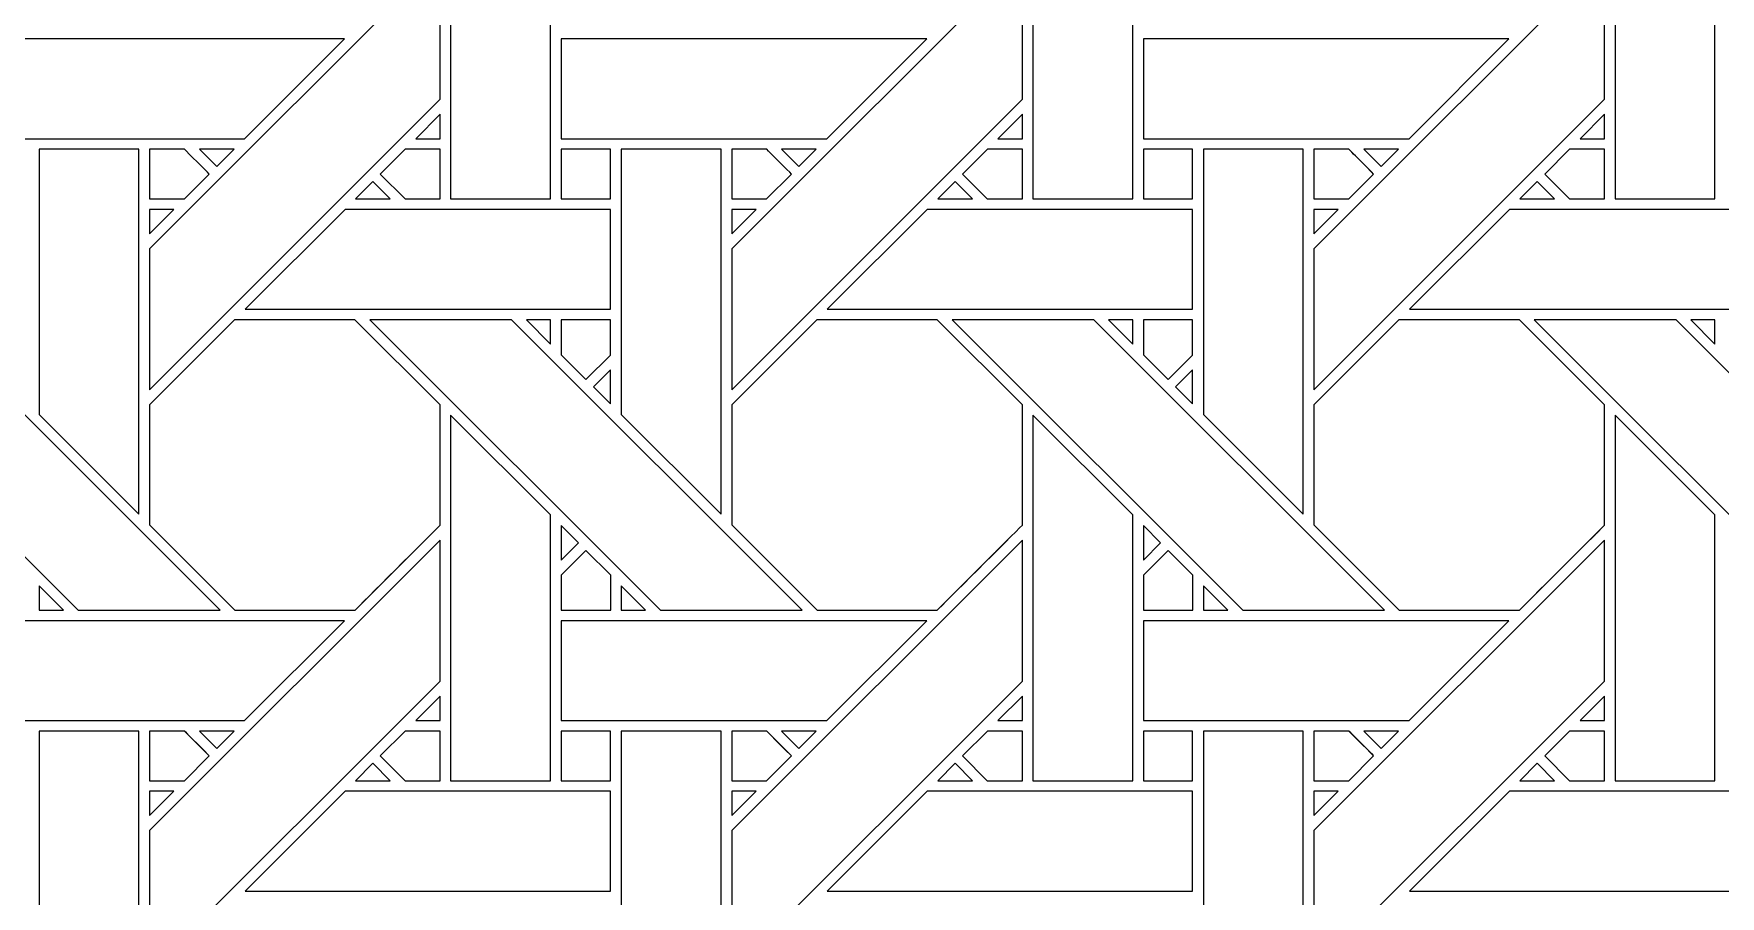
# Model space of a CAD drawing. Header units: inches. Extents: x 4.9 to 19.9, y 1.6 to 16.6.
# Drawn here: x 13.38 to 16.129, y 11.712 to 13.119 of the extents above; entities that cross this region are included whole.
import ezdxf

# ---------------------------------------------------------------- set-up
doc = ezdxf.new("R2010")
doc.units = ezdxf.units.IN
doc.header["$MEASUREMENT"] = 0
doc.layers.add('Design', color=7, linetype='Continuous', lineweight=0)

msp = doc.modelspace()

# ---------------------------------------------------------------- linework, layer by layer
at = {"layer": 'Design'}
for points, knots in [([(12.3829, 16.5948), (8.2407, 16.5948), (4.8829, 13.2369), (4.8829, 9.0948), (4.8829, 4.9526), (8.2407, 1.5948), (12.3829, 1.5948), (16.525, 1.5948), (19.8829, 4.9526), (19.8829, 9.0948), (19.8829, 13.2369), (16.525, 16.5948), (12.3829, 16.5948)], [0, 0, 0, 0, 1, 1, 1, 2, 2, 2, 3, 3, 3, 4, 4, 4, 4]), ([(12.3829, 15.6543), (8.7601, 15.6543), (5.8233, 12.7175), (5.8233, 9.0948), (5.8233, 5.472), (8.7601, 2.5353), (12.3829, 2.5353), (16.0056, 2.5353), (18.9424, 5.472), (18.9424, 9.0948), (18.9424, 12.7175), (16.0056, 15.6543), (12.3829, 15.6543)], [0, 0, 0, 0, 1, 1, 1, 2, 2, 2, 3, 3, 3, 4, 4, 4, 4]), ([(14.0599, 12.8493), (14.0599, 12.8493), (14.0599, 13.4452), (14.0599, 13.4452), (14.0599, 13.4452), (14.2227, 13.283), (14.2227, 13.283), (14.2227, 13.283), (14.2227, 12.8493), (14.2227, 12.8493), (14.2227, 12.8493), (14.0599, 12.8493), (14.0599, 12.8493)], [0, 0, 0, 0, 1, 1, 1, 2, 2, 2, 3, 3, 3, 4, 4, 4, 4]), ([(15.0087, 12.8493), (15.0087, 12.8493), (15.0087, 13.4452), (15.0087, 13.4452), (15.0087, 13.4452), (15.1714, 13.283), (15.1714, 13.283), (15.1714, 13.283), (15.1714, 12.8493), (15.1714, 12.8493), (15.1714, 12.8493), (15.0087, 12.8493), (15.0087, 12.8493)], [0, 0, 0, 0, 1, 1, 1, 2, 2, 2, 3, 3, 3, 4, 4, 4, 4]), ([(15.9574, 12.8493), (15.9574, 12.8493), (15.9574, 13.4452), (15.9574, 13.4452), (15.9574, 13.4452), (16.1201, 13.283), (16.1201, 13.283), (16.1201, 13.283), (16.1201, 12.8493), (16.1201, 12.8493), (16.1201, 12.8493), (15.9574, 12.8493), (15.9574, 12.8493)], [0, 0, 0, 0, 1, 1, 1, 2, 2, 2, 3, 3, 3, 4, 4, 4, 4]), ([(14.0428, 13.0116), (14.0428, 13.0116), (13.5691, 12.5379), (13.5691, 12.5379), (13.5691, 12.5379), (13.5691, 12.768), (13.5691, 12.768), (13.5691, 12.768), (14.0428, 13.2416), (14.0428, 13.2416), (14.0428, 13.2416), (14.0428, 13.0116), (14.0428, 13.0116)], [0, 0, 0, 0, 1, 1, 1, 2, 2, 2, 3, 3, 3, 4, 4, 4, 4]), ([(14.9915, 13.0116), (14.9915, 13.0116), (14.5179, 12.5379), (14.5179, 12.5379), (14.5179, 12.5379), (14.5179, 12.768), (14.5179, 12.768), (14.5179, 12.768), (14.9915, 13.2416), (14.9915, 13.2416), (14.9915, 13.2416), (14.9915, 13.0116), (14.9915, 13.0116)], [0, 0, 0, 0, 1, 1, 1, 2, 2, 2, 3, 3, 3, 4, 4, 4, 4]), ([(15.4666, 12.5379), (15.4666, 12.5379), (15.4666, 12.768), (15.4666, 12.768), (15.4666, 12.768), (15.9403, 13.2416), (15.9403, 13.2416), (15.9403, 13.2416), (15.9403, 13.0116), (15.9403, 13.0116), (15.9403, 13.0116), (15.4666, 12.5379), (15.4666, 12.5379)], [0, 0, 0, 0, 1, 1, 1, 2, 2, 2, 3, 3, 3, 4, 4, 4, 4]), ([(13.887, 13.1101), (13.887, 13.1101), (13.7242, 12.9474), (13.7242, 12.9474), (13.7242, 12.9474), (13.2913, 12.9474), (13.2913, 12.9474), (13.2913, 12.9474), (13.2913, 13.1101), (13.2913, 13.1101), (13.2913, 13.1101), (13.887, 13.1101), (13.887, 13.1101)], [0, 0, 0, 0, 1, 1, 1, 2, 2, 2, 3, 3, 3, 4, 4, 4, 4]), ([(14.8357, 13.1101), (14.8357, 13.1101), (14.673, 12.9474), (14.673, 12.9474), (14.673, 12.9474), (14.24, 12.9474), (14.24, 12.9474), (14.24, 12.9474), (14.24, 13.1101), (14.24, 13.1101), (14.24, 13.1101), (14.8357, 13.1101), (14.8357, 13.1101)], [0, 0, 0, 0, 1, 1, 1, 2, 2, 2, 3, 3, 3, 4, 4, 4, 4]), ([(15.6217, 12.9474), (15.6217, 12.9474), (15.1887, 12.9474), (15.1887, 12.9474), (15.1887, 12.9474), (15.1887, 13.1101), (15.1887, 13.1101), (15.1887, 13.1101), (15.7844, 13.1101), (15.7844, 13.1101), (15.7844, 13.1101), (15.6217, 12.9474), (15.6217, 12.9474)], [0, 0, 0, 0, 1, 1, 1, 2, 2, 2, 3, 3, 3, 4, 4, 4, 4]), ([(14.003, 12.9474), (14.003, 12.9474), (14.0428, 12.9872), (14.0428, 12.9872), (14.0428, 12.9872), (14.0428, 12.9474), (14.0428, 12.9474), (14.0428, 12.9474), (14.003, 12.9474), (14.003, 12.9474)], [0, 0, 0, 0, 1, 1, 1, 2, 2, 2, 3, 3, 3, 3]), ([(14.9517, 12.9474), (14.9517, 12.9474), (14.9915, 12.9872), (14.9915, 12.9872), (14.9915, 12.9872), (14.9915, 12.9474), (14.9915, 12.9474), (14.9915, 12.9474), (14.9517, 12.9474), (14.9517, 12.9474)], [0, 0, 0, 0, 1, 1, 1, 2, 2, 2, 3, 3, 3, 3]), ([(15.9403, 12.9872), (15.9403, 12.9872), (15.9403, 12.9474), (15.9403, 12.9474), (15.9403, 12.9474), (15.9005, 12.9474), (15.9005, 12.9474), (15.9005, 12.9474), (15.9403, 12.9872), (15.9403, 12.9872)], [0, 0, 0, 0, 1, 1, 1, 2, 2, 2, 3, 3, 3, 3]), ([(13.3891, 12.4979), (13.3891, 12.4979), (13.3891, 12.9301), (13.3891, 12.9301), (13.3891, 12.9301), (13.552, 12.9301), (13.552, 12.9301), (13.552, 12.9301), (13.552, 12.335), (13.552, 12.335), (13.552, 12.335), (13.3891, 12.4979), (13.3891, 12.4979)], [0, 0, 0, 0, 1, 1, 1, 2, 2, 2, 3, 3, 3, 4, 4, 4, 4]), ([(13.6262, 12.9301), (13.6313, 12.925), (13.6621, 12.8942), (13.6665, 12.8898), (13.6665, 12.8898), (13.6261, 12.8494), (13.6261, 12.8494), (13.6261, 12.8494), (13.5691, 12.8494), (13.5691, 12.8494), (13.5691, 12.8494), (13.5691, 12.9301), (13.5691, 12.9301), (13.5691, 12.9301), (13.6262, 12.9301), (13.6262, 12.9301)], [0, 0, 0, 0, 1, 1, 1, 2, 2, 2, 3, 3, 3, 4, 4, 4, 5, 5, 5, 5]), ([(13.6665, 12.8898), (13.6665, 12.8898), (13.6261, 12.8494), (13.6261, 12.8494), (13.6261, 12.8494), (13.5691, 12.8494), (13.5691, 12.8494), (13.5691, 12.8494), (13.5691, 12.9301), (13.5691, 12.9301), (13.5691, 12.9301), (13.6262, 12.9301), (13.6262, 12.9301), (13.6313, 12.925), (13.6621, 12.8942), (13.6665, 12.8898)], [0, 0, 0, 0, 1, 1, 1, 2, 2, 2, 3, 3, 3, 4, 4, 4, 5, 5, 5, 5]), ([(13.6505, 12.9301), (13.6505, 12.9301), (13.707, 12.9301), (13.707, 12.9301), (13.707, 12.9301), (13.6787, 12.9019), (13.6787, 12.9019), (13.6787, 12.9019), (13.6505, 12.9301), (13.6505, 12.9301)], [0, 0, 0, 0, 1, 1, 1, 2, 2, 2, 3, 3, 3, 3]), ([(13.9857, 12.8494), (13.9857, 12.8494), (13.9453, 12.8897), (13.9453, 12.8897), (13.9453, 12.8897), (13.9858, 12.9302), (13.9858, 12.9302), (13.9858, 12.9302), (14.0428, 12.9302), (14.0428, 12.9302), (14.0428, 12.9302), (14.0428, 12.8494), (14.0428, 12.8494), (14.0428, 12.8494), (13.9857, 12.8494), (13.9857, 12.8494)], [0, 0, 0, 0, 1, 1, 1, 2, 2, 2, 3, 3, 3, 4, 4, 4, 5, 5, 5, 5]), ([(14.0428, 12.8494), (14.0428, 12.8494), (13.9857, 12.8494), (13.9857, 12.8494), (13.9857, 12.8494), (13.9453, 12.8897), (13.9453, 12.8897), (13.9453, 12.8897), (13.9858, 12.9302), (13.9858, 12.9302), (13.9858, 12.9302), (14.0428, 12.9302), (14.0428, 12.9302), (14.0428, 12.9302), (14.0428, 12.8494), (14.0428, 12.8494)], [0, 0, 0, 0, 1, 1, 1, 2, 2, 2, 3, 3, 3, 4, 4, 4, 5, 5, 5, 5]), ([(14.3203, 12.8494), (14.3203, 12.8494), (14.24, 12.8494), (14.24, 12.8494), (14.24, 12.8494), (14.24, 12.9301), (14.24, 12.9301), (14.24, 12.9301), (14.3203, 12.9301), (14.3203, 12.9301), (14.3203, 12.9301), (14.3203, 12.8494), (14.3203, 12.8494)], [0, 0, 0, 0, 1, 1, 1, 2, 2, 2, 3, 3, 3, 4, 4, 4, 4]), ([(14.24, 12.8494), (14.24, 12.8494), (14.24, 12.9301), (14.24, 12.9301), (14.24, 12.9301), (14.3203, 12.9301), (14.3203, 12.9301), (14.3203, 12.9301), (14.3203, 12.8494), (14.3203, 12.8494), (14.3203, 12.8494), (14.24, 12.8494), (14.24, 12.8494)], [0, 0, 0, 0, 1, 1, 1, 2, 2, 2, 3, 3, 3, 4, 4, 4, 4]), ([(14.3378, 12.4979), (14.3378, 12.4979), (14.3378, 12.9301), (14.3378, 12.9301), (14.3378, 12.9301), (14.5007, 12.9301), (14.5007, 12.9301), (14.5007, 12.9301), (14.5007, 12.335), (14.5007, 12.335), (14.5007, 12.335), (14.3378, 12.4979), (14.3378, 12.4979)], [0, 0, 0, 0, 1, 1, 1, 2, 2, 2, 3, 3, 3, 4, 4, 4, 4]), ([(14.5179, 12.8494), (14.5179, 12.8494), (14.5179, 12.9301), (14.5179, 12.9301), (14.5179, 12.9301), (14.5749, 12.9301), (14.5749, 12.9301), (14.5801, 12.925), (14.6108, 12.8942), (14.6153, 12.8898), (14.6153, 12.8898), (14.5748, 12.8494), (14.5748, 12.8494), (14.5748, 12.8494), (14.5179, 12.8494), (14.5179, 12.8494)], [0, 0, 0, 0, 1, 1, 1, 2, 2, 2, 3, 3, 3, 4, 4, 4, 5, 5, 5, 5]), ([(14.6153, 12.8898), (14.6153, 12.8898), (14.5748, 12.8494), (14.5748, 12.8494), (14.5748, 12.8494), (14.5179, 12.8494), (14.5179, 12.8494), (14.5179, 12.8494), (14.5179, 12.9301), (14.5179, 12.9301), (14.5179, 12.9301), (14.5749, 12.9301), (14.5749, 12.9301), (14.58, 12.9251), (14.6107, 12.8943), (14.6153, 12.8898)], [0, 0, 0, 0, 1, 1, 1, 2, 2, 2, 3, 3, 3, 4, 4, 4, 5, 5, 5, 5]), ([(14.5993, 12.9301), (14.5993, 12.9301), (14.6557, 12.9301), (14.6557, 12.9301), (14.6557, 12.9301), (14.6275, 12.9019), (14.6275, 12.9019), (14.6275, 12.9019), (14.5993, 12.9301), (14.5993, 12.9301)], [0, 0, 0, 0, 1, 1, 1, 2, 2, 2, 3, 3, 3, 3]), ([(14.9344, 12.8494), (14.9344, 12.8494), (14.8941, 12.8897), (14.8941, 12.8897), (14.8941, 12.8897), (14.9345, 12.9302), (14.9345, 12.9302), (14.9345, 12.9302), (14.9915, 12.9302), (14.9915, 12.9302), (14.9915, 12.9302), (14.9915, 12.8494), (14.9915, 12.8494), (14.9915, 12.8494), (14.9344, 12.8494), (14.9344, 12.8494)], [0, 0, 0, 0, 1, 1, 1, 2, 2, 2, 3, 3, 3, 4, 4, 4, 5, 5, 5, 5]), ([(14.9915, 12.8494), (14.9915, 12.8494), (14.9344, 12.8494), (14.9344, 12.8494), (14.9344, 12.8494), (14.8941, 12.8897), (14.8941, 12.8897), (14.8941, 12.8897), (14.9345, 12.9302), (14.9345, 12.9302), (14.9345, 12.9302), (14.9915, 12.9302), (14.9915, 12.9302), (14.9915, 12.9302), (14.9915, 12.8494), (14.9915, 12.8494)], [0, 0, 0, 0, 1, 1, 1, 2, 2, 2, 3, 3, 3, 4, 4, 4, 5, 5, 5, 5]), ([(15.1887, 12.9301), (15.1887, 12.9301), (15.269, 12.9301), (15.269, 12.9301), (15.269, 12.9301), (15.269, 12.8494), (15.269, 12.8494), (15.269, 12.8494), (15.1887, 12.8494), (15.1887, 12.8494), (15.1887, 12.8494), (15.1887, 12.9301), (15.1887, 12.9301)], [0, 0, 0, 0, 1, 1, 1, 2, 2, 2, 3, 3, 3, 4, 4, 4, 4]), ([(15.269, 12.8494), (15.269, 12.8494), (15.1887, 12.8494), (15.1887, 12.8494), (15.1887, 12.8494), (15.1887, 12.9301), (15.1887, 12.9301), (15.1887, 12.9301), (15.269, 12.9301), (15.269, 12.9301), (15.269, 12.9301), (15.269, 12.8494), (15.269, 12.8494)], [0, 0, 0, 0, 1, 1, 1, 2, 2, 2, 3, 3, 3, 4, 4, 4, 4]), ([(15.2865, 12.4979), (15.2865, 12.4979), (15.2865, 12.9301), (15.2865, 12.9301), (15.2865, 12.9301), (15.4494, 12.9301), (15.4494, 12.9301), (15.4494, 12.9301), (15.4494, 12.335), (15.4494, 12.335), (15.4494, 12.335), (15.2865, 12.4979), (15.2865, 12.4979)], [0, 0, 0, 0, 1, 1, 1, 2, 2, 2, 3, 3, 3, 4, 4, 4, 4]), ([(15.5237, 12.9301), (15.5288, 12.925), (15.5596, 12.8942), (15.564, 12.8898), (15.564, 12.8898), (15.5236, 12.8494), (15.5236, 12.8494), (15.5236, 12.8494), (15.4666, 12.8494), (15.4666, 12.8494), (15.4666, 12.8494), (15.4666, 12.9301), (15.4666, 12.9301), (15.4666, 12.9301), (15.5237, 12.9301), (15.5237, 12.9301)], [0, 0, 0, 0, 1, 1, 1, 2, 2, 2, 3, 3, 3, 4, 4, 4, 5, 5, 5, 5]), ([(15.5483, 12.9054), (15.5483, 12.9054), (15.564, 12.8898), (15.564, 12.8898), (15.564, 12.8898), (15.5236, 12.8494), (15.5236, 12.8494), (15.5236, 12.8494), (15.4666, 12.8494), (15.4666, 12.8494), (15.4666, 12.8494), (15.4666, 12.9301), (15.4666, 12.9301), (15.4666, 12.9301), (15.5237, 12.9301), (15.5237, 12.9301), (15.5291, 12.9248), (15.539, 12.9148), (15.5483, 12.9054)], [0, 0, 0, 0, 1, 1, 1, 2, 2, 2, 3, 3, 3, 4, 4, 4, 5, 5, 5, 6, 6, 6, 6]), ([(15.548, 12.9301), (15.548, 12.9301), (15.6045, 12.9301), (15.6045, 12.9301), (15.6045, 12.9301), (15.5762, 12.9019), (15.5762, 12.9019), (15.5762, 12.9019), (15.548, 12.9301), (15.548, 12.9301)], [0, 0, 0, 0, 1, 1, 1, 2, 2, 2, 3, 3, 3, 3]), ([(15.8832, 12.8494), (15.8832, 12.8494), (15.8428, 12.8897), (15.8428, 12.8897), (15.8428, 12.8897), (15.8832, 12.9302), (15.8832, 12.9302), (15.8832, 12.9302), (15.9403, 12.9302), (15.9403, 12.9302), (15.9403, 12.9302), (15.9403, 12.8494), (15.9403, 12.8494), (15.9403, 12.8494), (15.8832, 12.8494), (15.8832, 12.8494)], [0, 0, 0, 0, 1, 1, 1, 2, 2, 2, 3, 3, 3, 4, 4, 4, 5, 5, 5, 5]), ([(15.9403, 12.8494), (15.9403, 12.8494), (15.8832, 12.8494), (15.8832, 12.8494), (15.8832, 12.8494), (15.8428, 12.8897), (15.8428, 12.8897), (15.8428, 12.8897), (15.8832, 12.9302), (15.8832, 12.9302), (15.8832, 12.9302), (15.9403, 12.9302), (15.9403, 12.9302), (15.9403, 12.9302), (15.9403, 12.8494), (15.9403, 12.8494)], [0, 0, 0, 0, 1, 1, 1, 2, 2, 2, 3, 3, 3, 4, 4, 4, 5, 5, 5, 5]), ([(13.905, 12.8493), (13.905, 12.8493), (13.9332, 12.8776), (13.9332, 12.8776), (13.9332, 12.8776), (13.9615, 12.8493), (13.9615, 12.8493), (13.9615, 12.8493), (13.905, 12.8493), (13.905, 12.8493)], [0, 0, 0, 0, 1, 1, 1, 2, 2, 2, 3, 3, 3, 3]), ([(14.8537, 12.8493), (14.8537, 12.8493), (14.8819, 12.8776), (14.8819, 12.8776), (14.8819, 12.8776), (14.9102, 12.8493), (14.9102, 12.8493), (14.9102, 12.8493), (14.8537, 12.8493), (14.8537, 12.8493)], [0, 0, 0, 0, 1, 1, 1, 2, 2, 2, 3, 3, 3, 3]), ([(15.8307, 12.8776), (15.8307, 12.8776), (15.8589, 12.8493), (15.8589, 12.8493), (15.8589, 12.8493), (15.8024, 12.8493), (15.8024, 12.8493), (15.8024, 12.8493), (15.8307, 12.8776), (15.8307, 12.8776)], [0, 0, 0, 0, 1, 1, 1, 2, 2, 2, 3, 3, 3, 3]), ([(13.609, 12.8322), (13.609, 12.8322), (13.5691, 12.7924), (13.5691, 12.7924), (13.5691, 12.7924), (13.5691, 12.8322), (13.5691, 12.8322), (13.5691, 12.8322), (13.609, 12.8322), (13.609, 12.8322)], [0, 0, 0, 0, 1, 1, 1, 2, 2, 2, 3, 3, 3, 3]), ([(14.3203, 12.8322), (14.3203, 12.8322), (14.3203, 12.6694), (14.3203, 12.6694), (14.3203, 12.6694), (13.725, 12.6694), (13.725, 12.6694), (13.725, 12.6694), (13.8878, 12.8322), (13.8878, 12.8322), (13.8878, 12.8322), (14.3203, 12.8322), (14.3203, 12.8322)], [0, 0, 0, 0, 1, 1, 1, 2, 2, 2, 3, 3, 3, 4, 4, 4, 4]), ([(14.5577, 12.8322), (14.5577, 12.8322), (14.5179, 12.7924), (14.5179, 12.7924), (14.5179, 12.7924), (14.5179, 12.8322), (14.5179, 12.8322), (14.5179, 12.8322), (14.5577, 12.8322), (14.5577, 12.8322)], [0, 0, 0, 0, 1, 1, 1, 2, 2, 2, 3, 3, 3, 3]), ([(15.269, 12.8322), (15.269, 12.8322), (15.269, 12.6694), (15.269, 12.6694), (15.269, 12.6694), (14.6737, 12.6694), (14.6737, 12.6694), (14.6737, 12.6694), (14.8365, 12.8322), (14.8365, 12.8322), (14.8365, 12.8322), (15.269, 12.8322), (15.269, 12.8322)], [0, 0, 0, 0, 1, 1, 1, 2, 2, 2, 3, 3, 3, 4, 4, 4, 4]), ([(15.5064, 12.8322), (15.5064, 12.8322), (15.4666, 12.7924), (15.4666, 12.7924), (15.4666, 12.7924), (15.4666, 12.8322), (15.4666, 12.8322), (15.4666, 12.8322), (15.5064, 12.8322), (15.5064, 12.8322)], [0, 0, 0, 0, 1, 1, 1, 2, 2, 2, 3, 3, 3, 3]), ([(16.2177, 12.8322), (16.2177, 12.8322), (16.2177, 12.6694), (16.2177, 12.6694), (16.2177, 12.6694), (15.6224, 12.6694), (15.6224, 12.6694), (15.6224, 12.6694), (15.7853, 12.8322), (15.7853, 12.8322), (15.7853, 12.8322), (16.2177, 12.8322), (16.2177, 12.8322)], [0, 0, 0, 0, 1, 1, 1, 2, 2, 2, 3, 3, 3, 4, 4, 4, 4]), ([(13.6841, 12.1786), (13.6841, 12.1786), (13.4531, 12.1786), (13.4531, 12.1786), (13.4531, 12.1786), (12.9795, 12.6522), (12.9795, 12.6522), (12.9795, 12.6522), (13.2105, 12.6522), (13.2105, 12.6522), (13.2105, 12.6522), (13.6841, 12.1786), (13.6841, 12.1786)], [0, 0, 0, 0, 1, 1, 1, 2, 2, 2, 3, 3, 3, 4, 4, 4, 4]), ([(13.7078, 12.6523), (13.7078, 12.6523), (13.904, 12.6523), (13.904, 12.6523), (13.904, 12.6523), (14.0428, 12.5135), (14.0428, 12.5135), (14.0428, 12.5135), (14.0428, 12.3173), (14.0428, 12.3173), (14.025, 12.2994), (13.9131, 12.1876), (13.9041, 12.1786), (13.9041, 12.1786), (13.7084, 12.1786), (13.7084, 12.1786), (13.7084, 12.1786), (13.5691, 12.3179), (13.5691, 12.3179), (13.5691, 12.3179), (13.5691, 12.5135), (13.5691, 12.5135), (13.5691, 12.5135), (13.7078, 12.6523), (13.7078, 12.6523)], [0, 0, 0, 0, 1, 1, 1, 2, 2, 2, 3, 3, 3, 4, 4, 4, 5, 5, 5, 6, 6, 6, 7, 7, 7, 8, 8, 8, 8]), ([(14.0428, 12.5135), (14.0428, 12.5135), (14.0428, 12.3173), (14.0428, 12.3173), (14.0246, 12.299), (13.9128, 12.1874), (13.9041, 12.1786), (13.9041, 12.1786), (13.7084, 12.1786), (13.7084, 12.1786), (13.7084, 12.1786), (13.5691, 12.3179), (13.5691, 12.3179), (13.5691, 12.3179), (13.5691, 12.5135), (13.5691, 12.5135), (13.5691, 12.5135), (13.7078, 12.6523), (13.7078, 12.6523), (13.7078, 12.6523), (13.904, 12.6523), (13.904, 12.6523), (13.904, 12.6523), (14.0428, 12.5135), (14.0428, 12.5135)], [0, 0, 0, 0, 1, 1, 1, 2, 2, 2, 3, 3, 3, 4, 4, 4, 5, 5, 5, 6, 6, 6, 7, 7, 7, 8, 8, 8, 8]), ([(14.6329, 12.1786), (14.6329, 12.1786), (14.4018, 12.1786), (14.4018, 12.1786), (14.4018, 12.1786), (13.9283, 12.6522), (13.9283, 12.6522), (13.9283, 12.6522), (14.1592, 12.6522), (14.1592, 12.6522), (14.1592, 12.6522), (14.6329, 12.1786), (14.6329, 12.1786)], [0, 0, 0, 0, 1, 1, 1, 2, 2, 2, 3, 3, 3, 4, 4, 4, 4]), ([(14.1833, 12.6522), (14.1833, 12.6522), (14.2228, 12.6522), (14.2228, 12.6522), (14.2228, 12.6522), (14.2228, 12.6124), (14.2228, 12.6124), (14.2228, 12.6124), (14.1833, 12.6522), (14.1833, 12.6522)], [0, 0, 0, 0, 1, 1, 1, 2, 2, 2, 3, 3, 3, 3]), ([(14.3203, 12.6523), (14.3203, 12.6523), (14.3203, 12.5947), (14.3203, 12.5947), (14.3203, 12.5947), (14.2803, 12.5547), (14.2803, 12.5547), (14.2803, 12.5547), (14.24, 12.5951), (14.24, 12.5951), (14.24, 12.5951), (14.24, 12.6523), (14.24, 12.6523), (14.24, 12.6523), (14.3203, 12.6523), (14.3203, 12.6523)], [0, 0, 0, 0, 1, 1, 1, 2, 2, 2, 3, 3, 3, 4, 4, 4, 5, 5, 5, 5]), ([(14.2803, 12.5547), (14.2803, 12.5547), (14.24, 12.5951), (14.24, 12.5951), (14.24, 12.5951), (14.24, 12.6523), (14.24, 12.6523), (14.24, 12.6523), (14.3203, 12.6523), (14.3203, 12.6523), (14.3203, 12.6523), (14.3203, 12.5947), (14.3203, 12.5947), (14.3203, 12.5947), (14.2803, 12.5547), (14.2803, 12.5547)], [0, 0, 0, 0, 1, 1, 1, 2, 2, 2, 3, 3, 3, 4, 4, 4, 5, 5, 5, 5]), ([(14.8528, 12.1786), (14.8528, 12.1786), (14.6571, 12.1786), (14.6571, 12.1786), (14.6571, 12.1786), (14.5179, 12.3179), (14.5179, 12.3179), (14.5179, 12.3179), (14.5179, 12.5135), (14.5179, 12.5135), (14.5179, 12.5135), (14.6566, 12.6523), (14.6566, 12.6523), (14.6566, 12.6523), (14.8528, 12.6523), (14.8528, 12.6523), (14.8528, 12.6523), (14.9915, 12.5135), (14.9915, 12.5135), (14.9915, 12.5135), (14.9915, 12.3173), (14.9915, 12.3173), (14.9737, 12.2994), (14.8618, 12.1876), (14.8528, 12.1786)], [0, 0, 0, 0, 1, 1, 1, 2, 2, 2, 3, 3, 3, 4, 4, 4, 5, 5, 5, 6, 6, 6, 7, 7, 7, 8, 8, 8, 8]), ([(14.9915, 12.3173), (14.9734, 12.2991), (14.8616, 12.1874), (14.8528, 12.1786), (14.8528, 12.1786), (14.6571, 12.1786), (14.6571, 12.1786), (14.6571, 12.1786), (14.5179, 12.3179), (14.5179, 12.3179), (14.5179, 12.3179), (14.5179, 12.5135), (14.5179, 12.5135), (14.5179, 12.5135), (14.6566, 12.6523), (14.6566, 12.6523), (14.6566, 12.6523), (14.8528, 12.6523), (14.8528, 12.6523), (14.8528, 12.6523), (14.9915, 12.5135), (14.9915, 12.5135), (14.9915, 12.5135), (14.9915, 12.3173), (14.9915, 12.3173)], [0, 0, 0, 0, 1, 1, 1, 2, 2, 2, 3, 3, 3, 4, 4, 4, 5, 5, 5, 6, 6, 6, 7, 7, 7, 8, 8, 8, 8]), ([(15.5816, 12.1786), (15.5816, 12.1786), (15.3506, 12.1786), (15.3506, 12.1786), (15.3506, 12.1786), (14.877, 12.6522), (14.877, 12.6522), (14.877, 12.6522), (15.1079, 12.6522), (15.1079, 12.6522), (15.1079, 12.6522), (15.5816, 12.1786), (15.5816, 12.1786)], [0, 0, 0, 0, 1, 1, 1, 2, 2, 2, 3, 3, 3, 4, 4, 4, 4]), ([(15.1321, 12.6522), (15.1321, 12.6522), (15.1715, 12.6522), (15.1715, 12.6522), (15.1715, 12.6522), (15.1715, 12.6124), (15.1715, 12.6124), (15.1715, 12.6124), (15.1321, 12.6522), (15.1321, 12.6522)], [0, 0, 0, 0, 1, 1, 1, 2, 2, 2, 3, 3, 3, 3]), ([(15.269, 12.6523), (15.269, 12.6523), (15.269, 12.5947), (15.269, 12.5947), (15.269, 12.5947), (15.2291, 12.5547), (15.2291, 12.5547), (15.2291, 12.5547), (15.1887, 12.5951), (15.1887, 12.5951), (15.1887, 12.5951), (15.1887, 12.6523), (15.1887, 12.6523), (15.1887, 12.6523), (15.269, 12.6523), (15.269, 12.6523)], [0, 0, 0, 0, 1, 1, 1, 2, 2, 2, 3, 3, 3, 4, 4, 4, 5, 5, 5, 5]), ([(15.2291, 12.5547), (15.2291, 12.5547), (15.1887, 12.5951), (15.1887, 12.5951), (15.1887, 12.5951), (15.1887, 12.6523), (15.1887, 12.6523), (15.1887, 12.6523), (15.269, 12.6523), (15.269, 12.6523), (15.269, 12.6523), (15.269, 12.5947), (15.269, 12.5947), (15.269, 12.5947), (15.2291, 12.5547), (15.2291, 12.5547)], [0, 0, 0, 0, 1, 1, 1, 2, 2, 2, 3, 3, 3, 4, 4, 4, 5, 5, 5, 5]), ([(15.6053, 12.6523), (15.6053, 12.6523), (15.8015, 12.6523), (15.8015, 12.6523), (15.8015, 12.6523), (15.9403, 12.5135), (15.9403, 12.5135), (15.9403, 12.5135), (15.9403, 12.3173), (15.9403, 12.3173), (15.9225, 12.2994), (15.8105, 12.1876), (15.8016, 12.1786), (15.8016, 12.1786), (15.6058, 12.1786), (15.6058, 12.1786), (15.6058, 12.1786), (15.4666, 12.3179), (15.4666, 12.3179), (15.4666, 12.3179), (15.4666, 12.5135), (15.4666, 12.5135), (15.4666, 12.5135), (15.6053, 12.6523), (15.6053, 12.6523)], [0, 0, 0, 0, 1, 1, 1, 2, 2, 2, 3, 3, 3, 4, 4, 4, 5, 5, 5, 6, 6, 6, 7, 7, 7, 8, 8, 8, 8]), ([(15.9403, 12.5135), (15.9403, 12.5135), (15.9403, 12.3173), (15.9403, 12.3173), (15.9221, 12.299), (15.8103, 12.1874), (15.8016, 12.1786), (15.8016, 12.1786), (15.6058, 12.1786), (15.6058, 12.1786), (15.6058, 12.1786), (15.4666, 12.3179), (15.4666, 12.3179), (15.4666, 12.3179), (15.4666, 12.5135), (15.4666, 12.5135), (15.4666, 12.5135), (15.6053, 12.6523), (15.6053, 12.6523), (15.6053, 12.6523), (15.8015, 12.6523), (15.8015, 12.6523), (15.8015, 12.6523), (15.9403, 12.5135), (15.9403, 12.5135)], [0, 0, 0, 0, 1, 1, 1, 2, 2, 2, 3, 3, 3, 4, 4, 4, 5, 5, 5, 6, 6, 6, 7, 7, 7, 8, 8, 8, 8]), ([(16.5303, 12.1786), (16.5303, 12.1786), (16.2993, 12.1786), (16.2993, 12.1786), (16.2993, 12.1786), (15.8257, 12.6522), (15.8257, 12.6522), (15.8257, 12.6522), (16.0567, 12.6522), (16.0567, 12.6522), (16.0567, 12.6522), (16.5303, 12.1786), (16.5303, 12.1786)], [0, 0, 0, 0, 1, 1, 1, 2, 2, 2, 3, 3, 3, 4, 4, 4, 4]), ([(16.0808, 12.6522), (16.0808, 12.6522), (16.1202, 12.6522), (16.1202, 12.6522), (16.1202, 12.6522), (16.1202, 12.6124), (16.1202, 12.6124), (16.1202, 12.6124), (16.0808, 12.6522), (16.0808, 12.6522)], [0, 0, 0, 0, 1, 1, 1, 2, 2, 2, 3, 3, 3, 3]), ([(14.3203, 12.5704), (14.3203, 12.5704), (14.3203, 12.5152), (14.3203, 12.5152), (14.3203, 12.5152), (14.2925, 12.5426), (14.2925, 12.5426), (14.2925, 12.5426), (14.3203, 12.5704), (14.3203, 12.5704)], [0, 0, 0, 0, 1, 1, 1, 2, 2, 2, 3, 3, 3, 3]), ([(15.269, 12.5704), (15.269, 12.5704), (15.269, 12.5152), (15.269, 12.5152), (15.269, 12.5152), (15.2412, 12.5426), (15.2412, 12.5426), (15.2412, 12.5426), (15.269, 12.5704), (15.269, 12.5704)], [0, 0, 0, 0, 1, 1, 1, 2, 2, 2, 3, 3, 3, 3]), ([(14.0599, 11.9006), (14.0599, 11.9006), (14.0599, 12.4964), (14.0599, 12.4964), (14.0599, 12.4964), (14.2227, 12.3343), (14.2227, 12.3343), (14.2227, 12.3343), (14.2227, 11.9006), (14.2227, 11.9006), (14.2227, 11.9006), (14.0599, 11.9006), (14.0599, 11.9006)], [0, 0, 0, 0, 1, 1, 1, 2, 2, 2, 3, 3, 3, 4, 4, 4, 4]), ([(15.0087, 11.9006), (15.0087, 11.9006), (15.0087, 12.4964), (15.0087, 12.4964), (15.0087, 12.4964), (15.1714, 12.3343), (15.1714, 12.3343), (15.1714, 12.3343), (15.1714, 11.9006), (15.1714, 11.9006), (15.1714, 11.9006), (15.0087, 11.9006), (15.0087, 11.9006)], [0, 0, 0, 0, 1, 1, 1, 2, 2, 2, 3, 3, 3, 4, 4, 4, 4]), ([(15.9574, 11.9006), (15.9574, 11.9006), (15.9574, 12.4964), (15.9574, 12.4964), (15.9574, 12.4964), (16.1201, 12.3343), (16.1201, 12.3343), (16.1201, 12.3343), (16.1201, 11.9006), (16.1201, 11.9006), (16.1201, 11.9006), (15.9574, 11.9006), (15.9574, 11.9006)], [0, 0, 0, 0, 1, 1, 1, 2, 2, 2, 3, 3, 3, 4, 4, 4, 4]), ([(14.24, 12.26), (14.24, 12.26), (14.24, 12.3168), (14.24, 12.3168), (14.24, 12.3168), (14.2682, 12.2882), (14.2682, 12.2882), (14.2682, 12.2882), (14.24, 12.26), (14.24, 12.26)], [0, 0, 0, 0, 1, 1, 1, 2, 2, 2, 3, 3, 3, 3]), ([(15.1887, 12.26), (15.1887, 12.26), (15.1887, 12.3168), (15.1887, 12.3168), (15.1887, 12.3168), (15.2169, 12.2882), (15.2169, 12.2882), (15.2169, 12.2882), (15.1887, 12.26), (15.1887, 12.26)], [0, 0, 0, 0, 1, 1, 1, 2, 2, 2, 3, 3, 3, 3]), ([(14.0428, 12.0628), (14.0428, 12.0628), (13.5691, 11.5892), (13.5691, 11.5892), (13.5691, 11.5892), (13.5691, 11.8193), (13.5691, 11.8193), (13.5691, 11.8193), (14.0428, 12.2929), (14.0428, 12.2929), (14.0428, 12.2929), (14.0428, 12.0628), (14.0428, 12.0628)], [0, 0, 0, 0, 1, 1, 1, 2, 2, 2, 3, 3, 3, 4, 4, 4, 4]), ([(14.9915, 12.0628), (14.9915, 12.0628), (14.5179, 11.5892), (14.5179, 11.5892), (14.5179, 11.5892), (14.5179, 11.8193), (14.5179, 11.8193), (14.5179, 11.8193), (14.9915, 12.2929), (14.9915, 12.2929), (14.9915, 12.2929), (14.9915, 12.0628), (14.9915, 12.0628)], [0, 0, 0, 0, 1, 1, 1, 2, 2, 2, 3, 3, 3, 4, 4, 4, 4]), ([(15.9403, 12.0628), (15.9403, 12.0628), (15.4666, 11.5892), (15.4666, 11.5892), (15.4666, 11.5892), (15.4666, 11.8193), (15.4666, 11.8193), (15.4666, 11.8193), (15.9403, 12.2929), (15.9403, 12.2929), (15.9403, 12.2929), (15.9403, 12.0628), (15.9403, 12.0628)], [0, 0, 0, 0, 1, 1, 1, 2, 2, 2, 3, 3, 3, 4, 4, 4, 4]), ([(14.24, 12.1784), (14.24, 12.1784), (14.24, 12.2357), (14.24, 12.2357), (14.24, 12.2357), (14.2803, 12.276), (14.2803, 12.276), (14.2803, 12.276), (14.3207, 12.2357), (14.3207, 12.2357), (14.3207, 12.2357), (14.3207, 12.1784), (14.3207, 12.1784), (14.3207, 12.1784), (14.24, 12.1784), (14.24, 12.1784)], [0, 0, 0, 0, 1, 1, 1, 2, 2, 2, 3, 3, 3, 4, 4, 4, 5, 5, 5, 5]), ([(14.2803, 12.276), (14.2803, 12.276), (14.3207, 12.2357), (14.3207, 12.2357), (14.3207, 12.2357), (14.3207, 12.1784), (14.3207, 12.1784), (14.3207, 12.1784), (14.24, 12.1784), (14.24, 12.1784), (14.24, 12.1784), (14.24, 12.2357), (14.24, 12.2357), (14.24, 12.2357), (14.2803, 12.276), (14.2803, 12.276)], [0, 0, 0, 0, 1, 1, 1, 2, 2, 2, 3, 3, 3, 4, 4, 4, 5, 5, 5, 5]), ([(15.1887, 12.1784), (15.1887, 12.1784), (15.1887, 12.2357), (15.1887, 12.2357), (15.1887, 12.2357), (15.2291, 12.276), (15.2291, 12.276), (15.2291, 12.276), (15.2694, 12.2357), (15.2694, 12.2357), (15.2694, 12.2357), (15.2694, 12.1784), (15.2694, 12.1784), (15.2694, 12.1784), (15.1887, 12.1784), (15.1887, 12.1784)], [0, 0, 0, 0, 1, 1, 1, 2, 2, 2, 3, 3, 3, 4, 4, 4, 5, 5, 5, 5]), ([(15.2291, 12.276), (15.2291, 12.276), (15.2694, 12.2357), (15.2694, 12.2357), (15.2694, 12.2357), (15.2694, 12.1784), (15.2694, 12.1784), (15.2694, 12.1784), (15.1887, 12.1784), (15.1887, 12.1784), (15.1887, 12.1784), (15.1887, 12.2357), (15.1887, 12.2357), (15.1887, 12.2357), (15.2291, 12.276), (15.2291, 12.276)], [0, 0, 0, 0, 1, 1, 1, 2, 2, 2, 3, 3, 3, 4, 4, 4, 5, 5, 5, 5]), ([(13.3892, 12.1786), (13.3892, 12.1786), (13.3892, 12.2184), (13.3892, 12.2184), (13.3892, 12.2184), (13.4289, 12.1786), (13.4289, 12.1786), (13.4289, 12.1786), (13.3892, 12.1786), (13.3892, 12.1786)], [0, 0, 0, 0, 1, 1, 1, 2, 2, 2, 3, 3, 3, 3]), ([(14.3379, 12.1786), (14.3379, 12.1786), (14.3379, 12.2184), (14.3379, 12.2184), (14.3379, 12.2184), (14.3776, 12.1786), (14.3776, 12.1786), (14.3776, 12.1786), (14.3379, 12.1786), (14.3379, 12.1786)], [0, 0, 0, 0, 1, 1, 1, 2, 2, 2, 3, 3, 3, 3]), ([(15.2866, 12.1786), (15.2866, 12.1786), (15.2866, 12.2184), (15.2866, 12.2184), (15.2866, 12.2184), (15.3264, 12.1786), (15.3264, 12.1786), (15.3264, 12.1786), (15.2866, 12.1786), (15.2866, 12.1786)], [0, 0, 0, 0, 1, 1, 1, 2, 2, 2, 3, 3, 3, 3]), ([(13.887, 12.1613), (13.887, 12.1613), (13.7242, 11.9986), (13.7242, 11.9986), (13.7242, 11.9986), (13.2913, 11.9986), (13.2913, 11.9986), (13.2913, 11.9986), (13.2913, 12.1613), (13.2913, 12.1613), (13.2913, 12.1613), (13.887, 12.1613), (13.887, 12.1613)], [0, 0, 0, 0, 1, 1, 1, 2, 2, 2, 3, 3, 3, 4, 4, 4, 4]), ([(14.8357, 12.1613), (14.8357, 12.1613), (14.673, 11.9986), (14.673, 11.9986), (14.673, 11.9986), (14.24, 11.9986), (14.24, 11.9986), (14.24, 11.9986), (14.24, 12.1613), (14.24, 12.1613), (14.24, 12.1613), (14.8357, 12.1613), (14.8357, 12.1613)], [0, 0, 0, 0, 1, 1, 1, 2, 2, 2, 3, 3, 3, 4, 4, 4, 4]), ([(15.6217, 11.9986), (15.6217, 11.9986), (15.1887, 11.9986), (15.1887, 11.9986), (15.1887, 11.9986), (15.1887, 12.1613), (15.1887, 12.1613), (15.1887, 12.1613), (15.7844, 12.1613), (15.7844, 12.1613), (15.7844, 12.1613), (15.6217, 11.9986), (15.6217, 11.9986)], [0, 0, 0, 0, 1, 1, 1, 2, 2, 2, 3, 3, 3, 4, 4, 4, 4]), ([(14.003, 11.9987), (14.003, 11.9987), (14.0428, 12.0384), (14.0428, 12.0384), (14.0428, 12.0384), (14.0428, 11.9987), (14.0428, 11.9987), (14.0428, 11.9987), (14.003, 11.9987), (14.003, 11.9987)], [0, 0, 0, 0, 1, 1, 1, 2, 2, 2, 3, 3, 3, 3]), ([(14.9517, 11.9987), (14.9517, 11.9987), (14.9915, 12.0384), (14.9915, 12.0384), (14.9915, 12.0384), (14.9915, 11.9987), (14.9915, 11.9987), (14.9915, 11.9987), (14.9517, 11.9987), (14.9517, 11.9987)], [0, 0, 0, 0, 1, 1, 1, 2, 2, 2, 3, 3, 3, 3]), ([(15.9005, 11.9987), (15.9005, 11.9987), (15.9403, 12.0384), (15.9403, 12.0384), (15.9403, 12.0384), (15.9403, 11.9987), (15.9403, 11.9987), (15.9403, 11.9987), (15.9005, 11.9987), (15.9005, 11.9987)], [0, 0, 0, 0, 1, 1, 1, 2, 2, 2, 3, 3, 3, 3]), ([(13.3891, 11.5492), (13.3891, 11.5492), (13.3891, 11.9814), (13.3891, 11.9814), (13.3891, 11.9814), (13.552, 11.9814), (13.552, 11.9814), (13.552, 11.9814), (13.552, 11.3863), (13.552, 11.3863), (13.552, 11.3863), (13.3891, 11.5492), (13.3891, 11.5492)], [0, 0, 0, 0, 1, 1, 1, 2, 2, 2, 3, 3, 3, 4, 4, 4, 4]), ([(13.6262, 11.9814), (13.6313, 11.9763), (13.6621, 11.9455), (13.6665, 11.9411), (13.6665, 11.9411), (13.6261, 11.9006), (13.6261, 11.9006), (13.6261, 11.9006), (13.5691, 11.9006), (13.5691, 11.9006), (13.5691, 11.9006), (13.5691, 11.9814), (13.5691, 11.9814), (13.5691, 11.9814), (13.6262, 11.9814), (13.6262, 11.9814)], [0, 0, 0, 0, 1, 1, 1, 2, 2, 2, 3, 3, 3, 4, 4, 4, 5, 5, 5, 5]), ([(13.6665, 11.9411), (13.6665, 11.9411), (13.6261, 11.9006), (13.6261, 11.9006), (13.6261, 11.9006), (13.5691, 11.9006), (13.5691, 11.9006), (13.5691, 11.9006), (13.5691, 11.9814), (13.5691, 11.9814), (13.5691, 11.9814), (13.6262, 11.9814), (13.6262, 11.9814), (13.6315, 11.9761), (13.6623, 11.9452), (13.6665, 11.9411)], [0, 0, 0, 0, 1, 1, 1, 2, 2, 2, 3, 3, 3, 4, 4, 4, 5, 5, 5, 5]), ([(13.6505, 11.9814), (13.6505, 11.9814), (13.707, 11.9814), (13.707, 11.9814), (13.707, 11.9814), (13.6787, 11.9532), (13.6787, 11.9532), (13.6787, 11.9532), (13.6505, 11.9814), (13.6505, 11.9814)], [0, 0, 0, 0, 1, 1, 1, 2, 2, 2, 3, 3, 3, 3]), ([(13.9857, 11.9006), (13.9857, 11.9006), (13.9453, 11.941), (13.9453, 11.941), (13.9453, 11.941), (13.9858, 11.9814), (13.9858, 11.9814), (13.9858, 11.9814), (14.0428, 11.9814), (14.0428, 11.9814), (14.0428, 11.9814), (14.0428, 11.9006), (14.0428, 11.9006), (14.0428, 11.9006), (13.9857, 11.9006), (13.9857, 11.9006)], [0, 0, 0, 0, 1, 1, 1, 2, 2, 2, 3, 3, 3, 4, 4, 4, 5, 5, 5, 5]), ([(14.0428, 11.9006), (14.0428, 11.9006), (13.9857, 11.9006), (13.9857, 11.9006), (13.9857, 11.9006), (13.9453, 11.941), (13.9453, 11.941), (13.9453, 11.941), (13.9858, 11.9814), (13.9858, 11.9814), (13.9858, 11.9814), (14.0428, 11.9814), (14.0428, 11.9814), (14.0428, 11.9814), (14.0428, 11.9006), (14.0428, 11.9006)], [0, 0, 0, 0, 1, 1, 1, 2, 2, 2, 3, 3, 3, 4, 4, 4, 5, 5, 5, 5]), ([(14.3203, 11.9006), (14.3203, 11.9006), (14.24, 11.9006), (14.24, 11.9006), (14.24, 11.9006), (14.24, 11.9814), (14.24, 11.9814), (14.24, 11.9814), (14.3203, 11.9814), (14.3203, 11.9814), (14.3203, 11.9814), (14.3203, 11.9006), (14.3203, 11.9006)], [0, 0, 0, 0, 1, 1, 1, 2, 2, 2, 3, 3, 3, 4, 4, 4, 4]), ([(14.24, 11.9006), (14.24, 11.9006), (14.24, 11.9814), (14.24, 11.9814), (14.24, 11.9814), (14.3203, 11.9814), (14.3203, 11.9814), (14.3203, 11.9814), (14.3203, 11.9006), (14.3203, 11.9006), (14.3203, 11.9006), (14.24, 11.9006), (14.24, 11.9006)], [0, 0, 0, 0, 1, 1, 1, 2, 2, 2, 3, 3, 3, 4, 4, 4, 4]), ([(14.5007, 11.3863), (14.5007, 11.3863), (14.3378, 11.5492), (14.3378, 11.5492), (14.3378, 11.5492), (14.3378, 11.9814), (14.3378, 11.9814), (14.3378, 11.9814), (14.5007, 11.9814), (14.5007, 11.9814), (14.5007, 11.9814), (14.5007, 11.3863), (14.5007, 11.3863)], [0, 0, 0, 0, 1, 1, 1, 2, 2, 2, 3, 3, 3, 4, 4, 4, 4]), ([(14.5179, 11.9006), (14.5179, 11.9006), (14.5179, 11.9814), (14.5179, 11.9814), (14.5179, 11.9814), (14.5749, 11.9814), (14.5749, 11.9814), (14.5801, 11.9763), (14.6108, 11.9455), (14.6153, 11.9411), (14.6153, 11.9411), (14.5748, 11.9006), (14.5748, 11.9006), (14.5748, 11.9006), (14.5179, 11.9006), (14.5179, 11.9006)], [0, 0, 0, 0, 1, 1, 1, 2, 2, 2, 3, 3, 3, 4, 4, 4, 5, 5, 5, 5]), ([(14.5179, 11.9006), (14.5179, 11.9006), (14.5179, 11.9814), (14.5179, 11.9814), (14.5179, 11.9814), (14.5749, 11.9814), (14.5749, 11.9814), (14.5802, 11.9762), (14.611, 11.9453), (14.6153, 11.9411), (14.6153, 11.9411), (14.5748, 11.9006), (14.5748, 11.9006), (14.5748, 11.9006), (14.5179, 11.9006), (14.5179, 11.9006)], [0, 0, 0, 0, 1, 1, 1, 2, 2, 2, 3, 3, 3, 4, 4, 4, 5, 5, 5, 5]), ([(14.5993, 11.9814), (14.5993, 11.9814), (14.6558, 11.9814), (14.6558, 11.9814), (14.6558, 11.9814), (14.6275, 11.9532), (14.6275, 11.9532), (14.6275, 11.9532), (14.5993, 11.9814), (14.5993, 11.9814)], [0, 0, 0, 0, 1, 1, 1, 2, 2, 2, 3, 3, 3, 3]), ([(14.9344, 11.9006), (14.9344, 11.9006), (14.8941, 11.941), (14.8941, 11.941), (14.8941, 11.941), (14.9345, 11.9814), (14.9345, 11.9814), (14.9345, 11.9814), (14.9915, 11.9814), (14.9915, 11.9814), (14.9915, 11.9814), (14.9915, 11.9006), (14.9915, 11.9006), (14.9915, 11.9006), (14.9344, 11.9006), (14.9344, 11.9006)], [0, 0, 0, 0, 1, 1, 1, 2, 2, 2, 3, 3, 3, 4, 4, 4, 5, 5, 5, 5]), ([(14.9915, 11.9006), (14.9915, 11.9006), (14.9344, 11.9006), (14.9344, 11.9006), (14.9344, 11.9006), (14.8941, 11.941), (14.8941, 11.941), (14.8941, 11.941), (14.9345, 11.9814), (14.9345, 11.9814), (14.9345, 11.9814), (14.9915, 11.9814), (14.9915, 11.9814), (14.9915, 11.9814), (14.9915, 11.9006), (14.9915, 11.9006)], [0, 0, 0, 0, 1, 1, 1, 2, 2, 2, 3, 3, 3, 4, 4, 4, 5, 5, 5, 5]), ([(15.1887, 11.9814), (15.1887, 11.9814), (15.269, 11.9814), (15.269, 11.9814), (15.269, 11.9814), (15.269, 11.9006), (15.269, 11.9006), (15.269, 11.9006), (15.1887, 11.9006), (15.1887, 11.9006), (15.1887, 11.9006), (15.1887, 11.9814), (15.1887, 11.9814)], [0, 0, 0, 0, 1, 1, 1, 2, 2, 2, 3, 3, 3, 4, 4, 4, 4]), ([(15.269, 11.9006), (15.269, 11.9006), (15.1887, 11.9006), (15.1887, 11.9006), (15.1887, 11.9006), (15.1887, 11.9814), (15.1887, 11.9814), (15.1887, 11.9814), (15.269, 11.9814), (15.269, 11.9814), (15.269, 11.9814), (15.269, 11.9006), (15.269, 11.9006)], [0, 0, 0, 0, 1, 1, 1, 2, 2, 2, 3, 3, 3, 4, 4, 4, 4]), ([(15.2865, 11.5492), (15.2865, 11.5492), (15.2865, 11.9814), (15.2865, 11.9814), (15.2865, 11.9814), (15.4494, 11.9814), (15.4494, 11.9814), (15.4494, 11.9814), (15.4494, 11.3863), (15.4494, 11.3863), (15.4494, 11.3863), (15.2865, 11.5492), (15.2865, 11.5492)], [0, 0, 0, 0, 1, 1, 1, 2, 2, 2, 3, 3, 3, 4, 4, 4, 4]), ([(15.5237, 11.9814), (15.5288, 11.9763), (15.5596, 11.9455), (15.564, 11.9411), (15.564, 11.9411), (15.5236, 11.9006), (15.5236, 11.9006), (15.5236, 11.9006), (15.4666, 11.9006), (15.4666, 11.9006), (15.4666, 11.9006), (15.4666, 11.9814), (15.4666, 11.9814), (15.4666, 11.9814), (15.5237, 11.9814), (15.5237, 11.9814)], [0, 0, 0, 0, 1, 1, 1, 2, 2, 2, 3, 3, 3, 4, 4, 4, 5, 5, 5, 5]), ([(15.564, 11.9411), (15.564, 11.9411), (15.5236, 11.9006), (15.5236, 11.9006), (15.5236, 11.9006), (15.4666, 11.9006), (15.4666, 11.9006), (15.4666, 11.9006), (15.4666, 11.9814), (15.4666, 11.9814), (15.4666, 11.9814), (15.5237, 11.9814), (15.5237, 11.9814), (15.5293, 11.9758), (15.564, 11.9411), (15.564, 11.9411)], [0, 0, 0, 0, 1, 1, 1, 2, 2, 2, 3, 3, 3, 4, 4, 4, 5, 5, 5, 5]), ([(15.548, 11.9814), (15.548, 11.9814), (15.6045, 11.9814), (15.6045, 11.9814), (15.6045, 11.9814), (15.5762, 11.9532), (15.5762, 11.9532), (15.5762, 11.9532), (15.548, 11.9814), (15.548, 11.9814)], [0, 0, 0, 0, 1, 1, 1, 2, 2, 2, 3, 3, 3, 3]), ([(15.8832, 11.9006), (15.8832, 11.9006), (15.8428, 11.941), (15.8428, 11.941), (15.8428, 11.941), (15.8832, 11.9814), (15.8832, 11.9814), (15.8832, 11.9814), (15.9403, 11.9814), (15.9403, 11.9814), (15.9403, 11.9814), (15.9403, 11.9006), (15.9403, 11.9006), (15.9403, 11.9006), (15.8832, 11.9006), (15.8832, 11.9006)], [0, 0, 0, 0, 1, 1, 1, 2, 2, 2, 3, 3, 3, 4, 4, 4, 5, 5, 5, 5]), ([(15.9403, 11.9006), (15.9403, 11.9006), (15.8832, 11.9006), (15.8832, 11.9006), (15.8832, 11.9006), (15.8428, 11.941), (15.8428, 11.941), (15.8428, 11.941), (15.8832, 11.9814), (15.8832, 11.9814), (15.8832, 11.9814), (15.9403, 11.9814), (15.9403, 11.9814), (15.9403, 11.9814), (15.9403, 11.9006), (15.9403, 11.9006)], [0, 0, 0, 0, 1, 1, 1, 2, 2, 2, 3, 3, 3, 4, 4, 4, 5, 5, 5, 5]), ([(13.905, 11.9006), (13.905, 11.9006), (13.9332, 11.9289), (13.9332, 11.9289), (13.9332, 11.9289), (13.9614, 11.9006), (13.9614, 11.9006), (13.9614, 11.9006), (13.905, 11.9006), (13.905, 11.9006)], [0, 0, 0, 0, 1, 1, 1, 2, 2, 2, 3, 3, 3, 3]), ([(14.8537, 11.9006), (14.8537, 11.9006), (14.8819, 11.9289), (14.8819, 11.9289), (14.8819, 11.9289), (14.9102, 11.9006), (14.9102, 11.9006), (14.9102, 11.9006), (14.8537, 11.9006), (14.8537, 11.9006)], [0, 0, 0, 0, 1, 1, 1, 2, 2, 2, 3, 3, 3, 3]), ([(15.8024, 11.9006), (15.8024, 11.9006), (15.8307, 11.9289), (15.8307, 11.9289), (15.8307, 11.9289), (15.8589, 11.9006), (15.8589, 11.9006), (15.8589, 11.9006), (15.8024, 11.9006), (15.8024, 11.9006)], [0, 0, 0, 0, 1, 1, 1, 2, 2, 2, 3, 3, 3, 3]), ([(13.609, 11.8835), (13.609, 11.8835), (13.5691, 11.8436), (13.5691, 11.8436), (13.5691, 11.8436), (13.5691, 11.8835), (13.5691, 11.8835), (13.5691, 11.8835), (13.609, 11.8835), (13.609, 11.8835)], [0, 0, 0, 0, 1, 1, 1, 2, 2, 2, 3, 3, 3, 3]), ([(14.3203, 11.8835), (14.3203, 11.8835), (14.3203, 11.7207), (14.3203, 11.7207), (14.3203, 11.7207), (13.725, 11.7207), (13.725, 11.7207), (13.725, 11.7207), (13.8878, 11.8835), (13.8878, 11.8835), (13.8878, 11.8835), (14.3203, 11.8835), (14.3203, 11.8835)], [0, 0, 0, 0, 1, 1, 1, 2, 2, 2, 3, 3, 3, 4, 4, 4, 4]), ([(14.5577, 11.8835), (14.5577, 11.8835), (14.5179, 11.8436), (14.5179, 11.8436), (14.5179, 11.8436), (14.5179, 11.8835), (14.5179, 11.8835), (14.5179, 11.8835), (14.5577, 11.8835), (14.5577, 11.8835)], [0, 0, 0, 0, 1, 1, 1, 2, 2, 2, 3, 3, 3, 3]), ([(15.269, 11.8835), (15.269, 11.8835), (15.269, 11.7207), (15.269, 11.7207), (15.269, 11.7207), (14.6737, 11.7207), (14.6737, 11.7207), (14.6737, 11.7207), (14.8365, 11.8835), (14.8365, 11.8835), (14.8365, 11.8835), (15.269, 11.8835), (15.269, 11.8835)], [0, 0, 0, 0, 1, 1, 1, 2, 2, 2, 3, 3, 3, 4, 4, 4, 4]), ([(15.5064, 11.8835), (15.5064, 11.8835), (15.4666, 11.8436), (15.4666, 11.8436), (15.4666, 11.8436), (15.4666, 11.8835), (15.4666, 11.8835), (15.4666, 11.8835), (15.5064, 11.8835), (15.5064, 11.8835)], [0, 0, 0, 0, 1, 1, 1, 2, 2, 2, 3, 3, 3, 3]), ([(16.2177, 11.8835), (16.2177, 11.8835), (16.2177, 11.7207), (16.2177, 11.7207), (16.2177, 11.7207), (15.6224, 11.7207), (15.6224, 11.7207), (15.6224, 11.7207), (15.7853, 11.8835), (15.7853, 11.8835), (15.7853, 11.8835), (16.2177, 11.8835), (16.2177, 11.8835)], [0, 0, 0, 0, 1, 1, 1, 2, 2, 2, 3, 3, 3, 4, 4, 4, 4])]:
    msp.add_open_spline(points, degree=3, knots=knots, dxfattribs=at)

doc.saveas('drawing.dxf')
